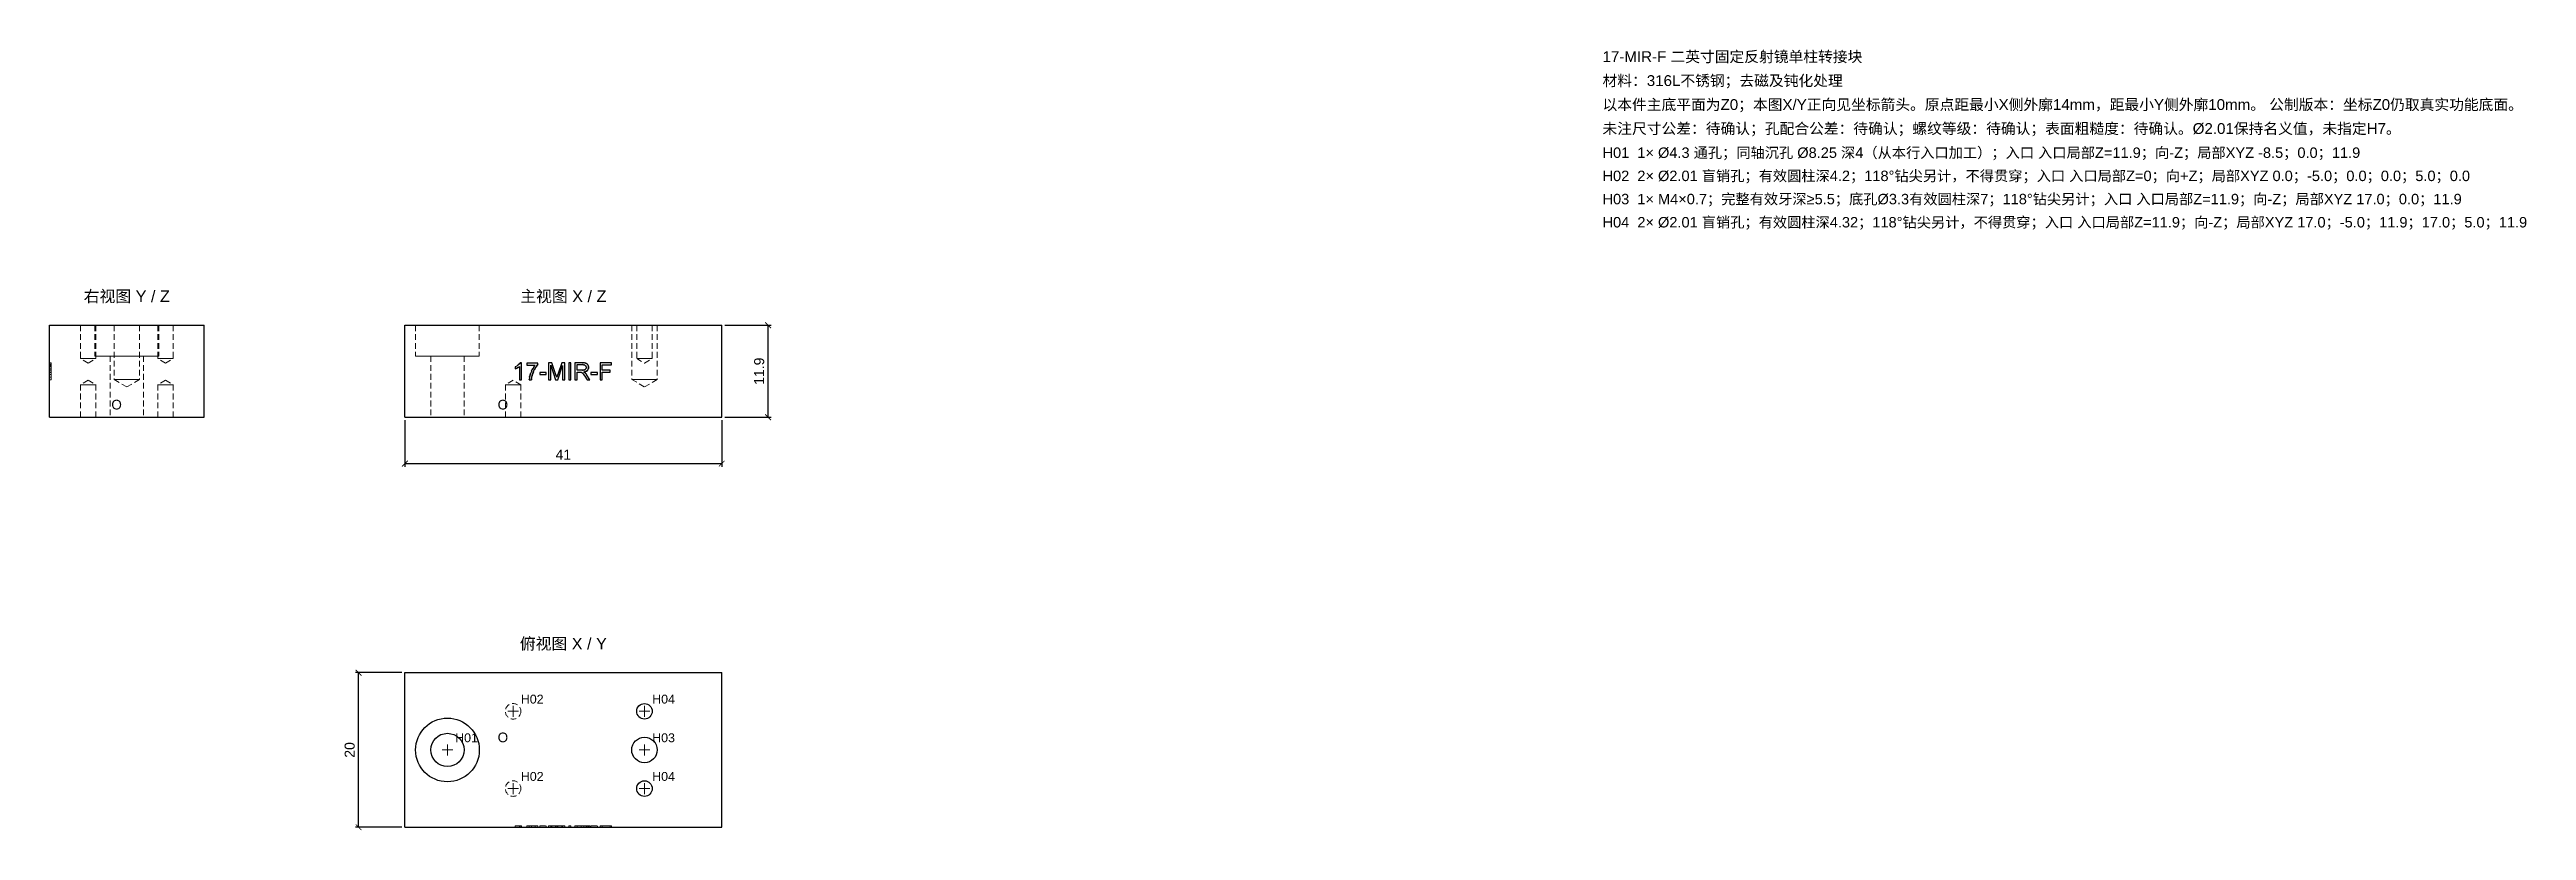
# Model space of a CAD drawing. Header units: millimetres. Extents: x 14 to 335, y 36 to 137.
import ezdxf
from ezdxf.enums import TextEntityAlignment as Align

# ---------------------------------------------------------------- set-up
doc = ezdxf.new("R2010")
doc.units = ezdxf.units.MM
doc.linetypes.add('WP_HIDDEN', pattern=[2.3, 1.5, -0.8])
for name, color, linetype, lineweight in [('ANNOTATIONS', 7, 'CONTINUOUS', 18), ('DIMENSIONS', 7, 'CONTINUOUS', 18), ('HIDDEN', 7, 'WP_HIDDEN', 13), ('VISIBLE', 7, 'CONTINUOUS', 25)]:
    doc.layers.add(name, color=color, linetype=linetype, lineweight=lineweight)
doc.styles.add('CJK', font='Arial Unicode.ttf')
doc.styles.add('OpenSansCondensed-Light', font='OpenSansCondensed-Light.ttf')
doc.dimstyles.new('EZDXF', dxfattribs={"dimtxt": 0.25, "dimasz": 0.175, "dimexe": 0.375, "dimexo": 0.125, "dimgap": 0.1, "dimtad": 1, "dimlfac": 100, "dimzin": 12, "dimdsep": 46, "dimtxsty": 'OpenSansCondensed-Light', "dimblk": 'ARCHTICK', "dimcen": 2.5, "dimazin": 3, "dimtfac": 0.5, "dimtmove": 2, "dimatfit": 3})

# ---------------------------------------------------------------- blocks, each defined once
blk = doc.blocks.new('_ARCHTICK')
at = {"color": 0, "linetype": 'BYBLOCK', "const_width": 0.15}
blk.add_lwpolyline([(-0.5, -0.5), (0.5, 0.5)], dxfattribs=at)

msp = doc.modelspace()

# ---------------------------------------------------------------- linework, layer by layer
at = {"layer": 'ANNOTATIONS'}
for p, q in [((74, 50.3), (74, 51.7)), ((91, 50.3), (91, 51.7)), ((73.3, 51), (74.7, 51)), ((90.3, 51), (91.7, 51)), ((64.8, 46), (66.2, 46)), ((65.5, 45.3), (65.5, 46.7)), ((90.3, 46), (91.7, 46)), ((91, 45.3), (91, 46.7)), ((74, 40.3), (74, 41.7)), ((91, 40.3), (91, 41.7)), ((73.3, 41), (74.7, 41)), ((90.3, 41), (91.7, 41))]:
    msp.add_line(p, q, dxfattribs=at)
at = {"layer": 'HIDDEN', "ltscale": 0.5}
for p, q in [((17.995, 100.95), (17.995, 96.63)), ((19.875, 100.95), (19.875, 96.95)), ((20.005, 100.95), (20.005, 96.63)), ((22.35, 100.95), (22.35, 93.95)), ((25.65, 100.95), (25.65, 93.95)), ((27.995, 100.95), (27.995, 96.63)), ((28.125, 100.95), (28.125, 96.95)), ((30.005, 100.95), (30.005, 96.63)), ((61.375, 100.95), (61.375, 96.95)), ((69.625, 100.95), (69.625, 96.95)), ((89.35, 100.95), (89.35, 93.95)), ((89.995, 100.95), (89.995, 96.63)), ((92.005, 100.95), (92.005, 96.63)), ((92.65, 100.95), (92.65, 93.95)), ((19, 96.02614), (17.995, 96.63)), ((19, 96.02614), (20.005, 96.63)), ((21.85, 96.95), (21.85, 89.05)), ((26.15, 96.95), (26.15, 89.05)), ((29, 96.02614), (27.995, 96.63)), ((29, 96.02614), (30.005, 96.63)), ((63.35, 96.95), (63.35, 89.05)), ((67.65, 96.95), (67.65, 89.05)), ((89.995, 96.63), (91, 96.02614)), ((91, 96.02614), (92.005, 96.63)), ((14, 93.9), (14, 96.1)), ((14, 96.1), (14.2, 96.1)), ((14, 96.09103), (14, 93.9)), ((14, 96.09103), (14, 94.56658)), ((14, 94.53967), (14, 96.09103)), ((14, 95.83247), (14, 96.09103)), ((14, 96.09103), (14.2, 96.09103)), ((14, 96.06264), (14, 95.80408)), ((14, 95.8534), (14, 96.06264)), ((14, 96.06264), (14.2, 96.06264)), ((14, 95.8534), (14.2, 95.8534)), ((14, 95.12405), (14, 95.84891)), ((14, 95.84891), (14.2, 95.84891)), ((14, 95.15394), (14, 95.83247)), ((14, 95.83247), (14.2, 95.83247)), ((14, 95.80408), (14.2, 95.80408)), ((14, 93.9), (14, 95.76522)), ((14, 95.76522), (14.2, 95.76522)), ((14, 93.9), (14, 95.73383)), ((14, 95.73383), (14.2, 95.73383)), ((14, 95.61427), (14, 93.9)), ((14, 95.61427), (14.2, 95.61427)), ((14, 95.55), (14, 95.28995)), ((14, 95.55), (14.2, 95.55)), ((14, 95.28995), (14.2, 95.28995)), ((14, 94.89538), (14, 95.15394)), ((14, 95.15394), (14.2, 95.15394)), ((14, 95.12405), (14.2, 95.12405)), ((14, 94.89687), (14.2, 94.89687)), ((14, 93.9), (14, 94.89538)), ((14, 94.89538), (14.2, 94.89538)), ((14, 93.9), (14, 94.87296)), ((14, 94.87296), (14.2, 94.87296)), ((14, 94.8625), (14.2, 94.8625)), ((14, 94.82812), (14, 94.55761)), ((14, 94.82812), (14.2, 94.82812)), ((14, 94.55761), (14.2, 94.55761)), ((14, 93.9), (14, 94.49633)), ((14, 94.35584), (14, 93.9)), ((14, 94.21535), (14.2, 94.21535)), ((14, 93.9), (14.2, 93.9)), ((14.2, 96.1), (14.2, 93.9)), ((14.2, 96.09103), (14.2, 94.53967)), ((14.2, 94.56658), (14.2, 96.09103)), ((14.2, 96.09103), (14.2, 93.9)), ((14.2, 96.09103), (14.2, 95.83247)), ((14.2, 96.06264), (14.2, 95.8534)), ((14.2, 95.80408), (14.2, 96.06264)), ((14.2, 95.84891), (14.2, 95.12405)), ((14.2, 95.83247), (14.2, 95.15394)), ((14.2, 93.9), (14.2, 95.76522)), ((14.2, 93.9), (14.2, 95.73383)), ((14.2, 93.9), (14.2, 95.61427)), ((14.2, 95.28995), (14.2, 95.55)), ((14.2, 95.15394), (14.2, 94.89538)), ((14.2, 94.89538), (14.2, 93.9)), ((14.2, 94.87296), (14.2, 93.9)), ((14.2, 94.82812), (14.2, 94.55761)), ((14.2, 94.49633), (14.2, 93.9)), ((14.2, 93.9), (14.2, 94.35584)), ((19, 93.85386), (17.995, 93.25)), ((17.995, 89.05), (17.995, 93.25)), ((19, 93.85386), (20.005, 93.25)), ((20.005, 89.05), (20.005, 93.25)), ((24, 92.95858), (22.35, 93.95)), ((24, 92.95858), (25.65, 93.95)), ((29, 93.85386), (27.995, 93.25)), ((27.995, 89.05), (27.995, 93.25)), ((29, 93.85386), (30.005, 93.25)), ((30.005, 89.05), (30.005, 93.25)), ((74, 93.85386), (72.995, 93.25)), ((72.995, 89.05), (72.995, 93.25)), ((75.005, 93.25), (74, 93.85386)), ((75.005, 89.05), (75.005, 93.25)), ((89.35, 93.95), (91, 92.95858)), ((91, 92.95858), (92.65, 93.95)), ((74.27514, 36), (74.27514, 36.2)), ((74.81318, 36), (74.81318, 36.2)), ((75.0822, 36.2), (74.81318, 36.2)), ((74.81318, 36), (75.0822, 36)), ((74.90883, 36), (74.90883, 36.2)), ((74.90883, 36.2), (75.0822, 36.2)), ((75.0822, 36), (74.90883, 36)), ((75.0822, 36), (75.0822, 36.2)), ((75.78913, 36), (75.78913, 36.2)), ((75.78913, 36.2), (77.20747, 36.2)), ((76.86223, 36.2), (75.78913, 36.2)), ((77.20747, 36), (75.78913, 36)), ((75.78913, 36), (76.86223, 36)), ((76.37201, 36.2), (76.09552, 36.2)), ((76.09552, 36), (76.09552, 36.2)), ((76.09552, 36), (76.37201, 36)), ((76.37201, 36), (76.37201, 36.2)), ((76.86223, 36), (76.86223, 36.2)), ((77.20747, 36), (77.20747, 36.2)), ((77.44361, 36), (77.44361, 36.2)), ((77.44361, 36.2), (78.27011, 36.2)), ((78.27011, 36), (77.44361, 36)), ((78.27011, 36), (78.27011, 36.2)), ((78.59293, 36), (78.59293, 36.2)), ((78.59293, 36.2), (79.02935, 36.2)), ((78.87242, 36.2), (78.59293, 36.2)), ((79.02935, 36), (78.59293, 36)), ((78.59293, 36), (78.87242, 36)), ((79.50611, 36.2), (78.87242, 36.2)), ((78.87242, 36), (78.87242, 36.2)), ((78.87242, 36), (79.50611, 36)), ((79.02935, 36), (79.02935, 36.2)), ((79.02935, 36.2), (79.54796, 36.2)), ((79.54796, 36), (79.02935, 36)), ((79.76766, 36.2), (79.50611, 36.2)), ((79.50611, 36), (79.50611, 36.2)), ((79.50611, 36), (79.76766, 36)), ((79.65258, 36), (79.65258, 36.2)), ((80.40435, 36.2), (79.76766, 36.2)), ((79.76766, 36), (79.76766, 36.2)), ((79.76766, 36), (80.40435, 36)), ((79.76916, 36.2), (80.29375, 36.2)), ((80.29375, 36), (79.76916, 36)), ((80.29375, 36), (80.29375, 36.2)), ((80.29375, 36.2), (80.68383, 36.2)), ((80.68383, 36), (80.29375, 36)), ((80.68383, 36.2), (80.40435, 36.2)), ((80.40435, 36), (80.40435, 36.2)), ((80.40435, 36), (80.68383, 36)), ((80.68383, 36), (80.68383, 36.2)), ((81.20095, 36), (81.20095, 36.2)), ((81.20095, 36.2), (81.4909, 36.2)), ((81.4909, 36), (81.20095, 36)), ((81.4909, 36), (81.4909, 36.2)), ((82.00652, 36), (82.00652, 36.2)), ((82.00652, 36.2), (82.97799, 36.2)), ((82.29647, 36.2), (82.00652, 36.2)), ((82.97799, 36), (82.00652, 36)), ((82.00652, 36), (82.29647, 36)), ((82.63274, 36.2), (82.29647, 36.2)), ((82.29647, 36), (82.29647, 36.2)), ((82.29647, 36.2), (82.9197, 36.2)), ((82.98995, 36.2), (82.29647, 36.2)), ((82.29647, 36), (82.63274, 36)), ((82.9197, 36), (82.29647, 36)), ((82.29647, 36), (82.98995, 36)), ((82.79416, 36), (82.79416, 36.2)), ((83.1409, 36), (83.1409, 36.2)), ((83.57283, 36.2), (83.28288, 36.2)), ((83.28288, 36), (83.57283, 36)), ((83.45924, 36), (83.45924, 36.2)), ((83.55639, 36.2), (83.9375, 36.2)), ((83.9375, 36), (83.55639, 36)), ((83.9375, 36.2), (83.57283, 36.2)), ((83.57283, 36), (83.57283, 36.2)), ((83.57283, 36), (83.9375, 36)), ((83.75815, 36), (83.75815, 36.2)), ((83.9375, 36), (83.9375, 36.2)), ((84.07351, 36), (84.07351, 36.2)), ((84.07351, 36.2), (84.9, 36.2)), ((84.9, 36), (84.07351, 36)), ((84.9, 36), (84.9, 36.2)), ((85.24674, 36), (85.24674, 36.2)), ((85.24674, 36.2), (86.72486, 36.2)), ((85.53668, 36.2), (85.24674, 36.2)), ((86.72486, 36), (85.24674, 36)), ((85.24674, 36), (85.53668, 36)), ((86.72486, 36.2), (85.53668, 36.2)), ((85.53668, 36), (85.53668, 36.2)), ((85.53668, 36.2), (86.56495, 36.2)), ((85.53668, 36), (86.56495, 36)), ((85.53668, 36), (86.72486, 36)), ((86.56495, 36), (86.56495, 36.2)), ((86.72486, 36), (86.72486, 36.2))]:
    msp.add_line(p, q, dxfattribs=at)
for points in [[(20.005, 100.95), (19.9798, 100.95), (19.90547, 100.95), (19.78574, 100.95), (19.62661, 100.95), (19.43605, 100.95), (19.22363, 100.95), (19, 100.95), (18.77637, 100.95), (18.56395, 100.95), (18.37339, 100.95), (18.21426, 100.95), (18.09453, 100.95), (18.0202, 100.95), (17.995, 100.95)], [(17.995, 100.95), (18.00132, 100.95), (18.0202, 100.95), (18.0514, 100.95), (18.09453, 100.95), (18.14904, 100.95), (18.21426, 100.95), (18.28936, 100.95), (18.37339, 100.95), (18.46531, 100.95), (18.56395, 100.95), (18.66807, 100.95), (18.77637, 100.95), (18.88748, 100.95), (19, 100.95)], [(19, 100.95), (19.11252, 100.95), (19.22363, 100.95), (19.33193, 100.95), (19.43605, 100.95), (19.53469, 100.95), (19.62661, 100.95), (19.71064, 100.95), (19.78574, 100.95), (19.85096, 100.95), (19.90547, 100.95), (19.9486, 100.95), (19.9798, 100.95), (19.99868, 100.95), (20.005, 100.95)], [(28.125, 100.95), (28.02158, 100.95), (27.7165, 100.95), (27.22505, 100.95), (26.5719, 100.95), (25.78977, 100.95), (24.9179, 100.95), (24, 100.95), (23.0821, 100.95), (22.21023, 100.95), (21.4281, 100.95), (20.77495, 100.95), (20.2835, 100.95), (19.97842, 100.95), (19.875, 100.95)], [(19.875, 100.95), (19.90094, 100.95), (19.97842, 100.95), (20.10648, 100.95), (20.2835, 100.95), (20.50726, 100.95), (20.77495, 100.95), (21.08318, 100.95), (21.4281, 100.95), (21.80537, 100.95), (22.21023, 100.95), (22.6376, 100.95), (23.0821, 100.95), (23.53815, 100.95), (24, 100.95)], [(25.65, 100.95), (25.60863, 100.95), (25.4866, 100.95), (25.29002, 100.95), (25.02876, 100.95), (24.71591, 100.95), (24.36716, 100.95), (24, 100.95), (23.63284, 100.95), (23.28409, 100.95), (22.97124, 100.95), (22.70998, 100.95), (22.5134, 100.95), (22.39137, 100.95), (22.35, 100.95)], [(22.35, 100.95), (22.36037, 100.95), (22.39137, 100.95), (22.44259, 100.95), (22.5134, 100.95), (22.60291, 100.95), (22.70998, 100.95), (22.83327, 100.95), (22.97124, 100.95), (23.12215, 100.95), (23.28409, 100.95), (23.45504, 100.95), (23.63284, 100.95), (23.81526, 100.95), (24, 100.95)], [(24, 100.95), (24.46185, 100.95), (24.9179, 100.95), (25.3624, 100.95), (25.78977, 100.95), (26.19463, 100.95), (26.5719, 100.95), (26.91682, 100.95), (27.22505, 100.95), (27.49274, 100.95), (27.7165, 100.95), (27.89352, 100.95), (28.02158, 100.95), (28.09906, 100.95), (28.125, 100.95)], [(24, 100.95), (24.18474, 100.95), (24.36716, 100.95), (24.54496, 100.95), (24.71591, 100.95), (24.87785, 100.95), (25.02876, 100.95), (25.16673, 100.95), (25.29002, 100.95), (25.39709, 100.95), (25.4866, 100.95), (25.55741, 100.95), (25.60863, 100.95), (25.63963, 100.95), (25.65, 100.95)], [(30.005, 100.95), (29.9798, 100.95), (29.90547, 100.95), (29.78574, 100.95), (29.62661, 100.95), (29.43605, 100.95), (29.22363, 100.95), (29, 100.95), (28.77637, 100.95), (28.56395, 100.95), (28.37339, 100.95), (28.21426, 100.95), (28.09453, 100.95), (28.0202, 100.95), (27.995, 100.95)], [(27.995, 100.95), (28.00132, 100.95), (28.0202, 100.95), (28.0514, 100.95), (28.09453, 100.95), (28.14904, 100.95), (28.21426, 100.95), (28.28936, 100.95), (28.37339, 100.95), (28.46531, 100.95), (28.56395, 100.95), (28.66807, 100.95), (28.77637, 100.95), (28.88748, 100.95), (29, 100.95)], [(29, 100.95), (29.11252, 100.95), (29.22363, 100.95), (29.33193, 100.95), (29.43605, 100.95), (29.53469, 100.95), (29.62661, 100.95), (29.71064, 100.95), (29.78574, 100.95), (29.85096, 100.95), (29.90547, 100.95), (29.9486, 100.95), (29.9798, 100.95), (29.99868, 100.95), (30.005, 100.95)], [(61.375, 100.95), (61.47842, 100.95), (61.7835, 100.95), (62.27495, 100.95), (62.9281, 100.95), (63.71023, 100.95), (64.5821, 100.95), (65.5, 100.95), (66.4179, 100.95), (67.28977, 100.95), (68.0719, 100.95), (68.72505, 100.95), (69.2165, 100.95), (69.52158, 100.95), (69.625, 100.95)], [(89.35, 100.95), (89.39137, 100.95), (89.5134, 100.95), (89.70998, 100.95), (89.97124, 100.95), (90.28409, 100.95), (90.63284, 100.95), (91, 100.95), (91.36716, 100.95), (91.71591, 100.95), (92.02876, 100.95), (92.29002, 100.95), (92.4866, 100.95), (92.60863, 100.95), (92.65, 100.95)], [(89.995, 100.95), (90.0202, 100.95), (90.09453, 100.95), (90.21426, 100.95), (90.37339, 100.95), (90.56395, 100.95), (90.77637, 100.95), (91, 100.95), (91.22363, 100.95), (91.43605, 100.95), (91.62661, 100.95), (91.78574, 100.95), (91.90547, 100.95), (91.9798, 100.95), (92.005, 100.95)], [(20.005, 96.63), (19.9798, 96.63), (19.90547, 96.63), (19.78574, 96.63), (19.62661, 96.63), (19.43605, 96.63), (19.22363, 96.63), (19, 96.63), (18.77637, 96.63), (18.56395, 96.63), (18.37339, 96.63), (18.21426, 96.63), (18.09453, 96.63), (18.0202, 96.63), (17.995, 96.63)], [(17.995, 96.63), (18.00132, 96.63), (18.0202, 96.63), (18.0514, 96.63), (18.09453, 96.63), (18.14904, 96.63), (18.21426, 96.63), (18.28936, 96.63), (18.37339, 96.63), (18.46531, 96.63), (18.56395, 96.63), (18.66807, 96.63), (18.77637, 96.63), (18.88748, 96.63), (19, 96.63)], [(19, 96.63), (19.11252, 96.63), (19.22363, 96.63), (19.33193, 96.63), (19.43605, 96.63), (19.53469, 96.63), (19.62661, 96.63), (19.71064, 96.63), (19.78574, 96.63), (19.85096, 96.63), (19.90547, 96.63), (19.9486, 96.63), (19.9798, 96.63), (19.99868, 96.63), (20.005, 96.63)], [(28.125, 96.95), (28.02158, 96.95), (27.7165, 96.95), (27.22505, 96.95), (26.5719, 96.95), (25.78977, 96.95), (24.9179, 96.95), (24, 96.95), (23.0821, 96.95), (22.21023, 96.95), (21.4281, 96.95), (20.77495, 96.95), (20.2835, 96.95), (19.97842, 96.95), (19.875, 96.95)], [(19.875, 96.95), (19.90094, 96.95), (19.97842, 96.95), (20.10648, 96.95), (20.2835, 96.95), (20.50726, 96.95), (20.77495, 96.95), (21.08318, 96.95), (21.4281, 96.95), (21.80537, 96.95), (22.21023, 96.95), (22.6376, 96.95), (23.0821, 96.95), (23.53815, 96.95), (24, 96.95)], [(26.15, 96.95), (26.0961, 96.95), (25.93708, 96.95), (25.68094, 96.95), (25.3405, 96.95), (24.93285, 96.95), (24.47842, 96.95), (24, 96.95), (23.52158, 96.95), (23.06715, 96.95), (22.6595, 96.95), (22.31906, 96.95), (22.06292, 96.95), (21.9039, 96.95), (21.85, 96.95)], [(21.85, 96.95), (21.86352, 96.95), (21.9039, 96.95), (21.97065, 96.95), (22.06292, 96.95), (22.17954, 96.95), (22.31906, 96.95), (22.47972, 96.95), (22.6595, 96.95), (22.85613, 96.95), (23.06715, 96.95), (23.2899, 96.95), (23.52158, 96.95), (23.75928, 96.95), (24, 96.95)], [(24, 96.95), (24.46185, 96.95), (24.9179, 96.95), (25.3624, 96.95), (25.78977, 96.95), (26.19463, 96.95), (26.5719, 96.95), (26.91682, 96.95), (27.22505, 96.95), (27.49274, 96.95), (27.7165, 96.95), (27.89352, 96.95), (28.02158, 96.95), (28.09906, 96.95), (28.125, 96.95)], [(24, 96.95), (24.24072, 96.95), (24.47842, 96.95), (24.7101, 96.95), (24.93285, 96.95), (25.14387, 96.95), (25.3405, 96.95), (25.52028, 96.95), (25.68094, 96.95), (25.82046, 96.95), (25.93708, 96.95), (26.02935, 96.95), (26.0961, 96.95), (26.13648, 96.95), (26.15, 96.95)], [(30.005, 96.63), (29.9798, 96.63), (29.90547, 96.63), (29.78574, 96.63), (29.62661, 96.63), (29.43605, 96.63), (29.22363, 96.63), (29, 96.63), (28.77637, 96.63), (28.56395, 96.63), (28.37339, 96.63), (28.21426, 96.63), (28.09453, 96.63), (28.0202, 96.63), (27.995, 96.63)], [(27.995, 96.63), (28.00132, 96.63), (28.0202, 96.63), (28.0514, 96.63), (28.09453, 96.63), (28.14904, 96.63), (28.21426, 96.63), (28.28936, 96.63), (28.37339, 96.63), (28.46531, 96.63), (28.56395, 96.63), (28.66807, 96.63), (28.77637, 96.63), (28.88748, 96.63), (29, 96.63)], [(29, 96.63), (29.11252, 96.63), (29.22363, 96.63), (29.33193, 96.63), (29.43605, 96.63), (29.53469, 96.63), (29.62661, 96.63), (29.71064, 96.63), (29.78574, 96.63), (29.85096, 96.63), (29.90547, 96.63), (29.9486, 96.63), (29.9798, 96.63), (29.99868, 96.63), (30.005, 96.63)], [(61.375, 96.95), (61.47842, 96.95), (61.7835, 96.95), (62.27495, 96.95), (62.9281, 96.95), (63.71023, 96.95), (64.5821, 96.95), (65.5, 96.95), (66.4179, 96.95), (67.28977, 96.95), (68.0719, 96.95), (68.72505, 96.95), (69.2165, 96.95), (69.52158, 96.95), (69.625, 96.95)], [(63.35, 96.95), (63.4039, 96.95), (63.56292, 96.95), (63.81906, 96.95), (64.1595, 96.95), (64.56715, 96.95), (65.02158, 96.95), (65.5, 96.95), (65.97842, 96.95), (66.43285, 96.95), (66.8405, 96.95), (67.18094, 96.95), (67.43708, 96.95), (67.5961, 96.95), (67.65, 96.95)], [(89.995, 96.63), (90.0202, 96.63), (90.09453, 96.63), (90.21426, 96.63), (90.37339, 96.63), (90.56395, 96.63), (90.77637, 96.63), (91, 96.63), (91.22363, 96.63), (91.43605, 96.63), (91.62661, 96.63), (91.78574, 96.63), (91.90547, 96.63), (91.9798, 96.63), (92.005, 96.63)], [(14, 96.1), (14, 95.80707)], [(14, 96.032), (14, 96.07699), (14, 96.09103)], [(14, 95.82351), (14, 95.89233), (14, 95.95017), (14, 95.99677), (14, 96.032)], [(14, 95.26155), (14, 95.42999), (14, 95.58582), (14, 95.7275), (14, 95.8534)], [(14, 95.84891), (14, 95.84298), (14, 95.82467), (14, 95.79339), (14, 95.74878)], [(14, 95.49321), (14, 95.66605), (14, 95.82351)], [(14, 95.80707), (14, 95.66675), (14, 95.55)], [(14, 95.80408), (14, 95.67743), (14, 95.53914), (14, 95.39003), (14, 95.23091)], [(14, 95.74878), (14, 95.63473), (14, 95.49321)], [(14, 95.42894), (14, 95.61427)], [(14, 95.10014), (14, 95.27886), (14, 95.49321)], [(14, 95.49321), (14, 95.29667)], [(14, 95.28995), (14, 95.34835), (14, 95.42894)], [(14, 95.29667), (14, 95.2185), (14, 95.16515)], [(14, 94.50231), (14, 94.88872), (14, 95.26155)], [(14, 95.23091), (14, 94.88492), (14, 94.52473)], [(14, 95.16515), (14, 95.13409), (14, 95.12405)], [(14, 94.89687), (14, 94.9246), (14, 94.96725), (14, 95.02564), (14, 95.10014)], [(14, 94.78777), (14, 94.89687)], [(14, 94.87296), (14, 94.8625)], [(14, 94.8625), (14, 94.83969), (14, 94.80421)], [(14, 94.80421), (14, 94.74626), (14, 94.65774)], [(14, 94.49633), (14, 94.65575), (14, 94.78777)], [(14, 94.65774), (14, 94.59811), (14, 94.52747), (14, 94.35584)], [(14, 94.56658), (14, 94.4608), (14, 94.36636), (14, 94.28423), (14, 94.21535)], [(14, 94.21535), (14, 94.2777), (14, 94.3531), (14, 94.44072), (14, 94.53967)], [(14, 94.52473), (14, 94.194), (14, 94.0418), (14, 93.9)], [(14, 93.9), (14, 94.21144), (14, 94.50231)], [(14.2, 95.80707), (14.2, 96.1)], [(14.2, 96.09103), (14.2, 96.07627), (14.2, 96.032)], [(14.2, 96.032), (14.2, 95.99683), (14.2, 95.95036), (14.2, 95.89258), (14.2, 95.82351)], [(14.2, 95.8534), (14.2, 95.7329), (14.2, 95.59409), (14.2, 95.43697), (14.2, 95.26155)], [(14.2, 95.74878), (14.2, 95.79259), (14.2, 95.82388), (14.2, 95.84265), (14.2, 95.84891)], [(14.2, 95.82351), (14.2, 95.6662), (14.2, 95.49321)], [(14.2, 95.55), (14.2, 95.66732), (14.2, 95.80707)], [(14.2, 95.23091), (14.2, 95.39424), (14.2, 95.54421), (14.2, 95.68082), (14.2, 95.80408)], [(14.2, 95.49321), (14.2, 95.63482), (14.2, 95.74878)], [(14.2, 95.61427), (14.2, 95.42894)], [(14.2, 95.49321), (14.2, 95.27836), (14.2, 95.10014)], [(14.2, 95.29667), (14.2, 95.49321)], [(14.2, 95.42894), (14.2, 95.34786), (14.2, 95.28995)], [(14.2, 95.16515), (14.2, 95.21858), (14.2, 95.29667)], [(14.2, 95.26155), (14.2, 94.88716), (14.2, 94.50231)], [(14.2, 94.52473), (14.2, 94.88436), (14.2, 95.23091)], [(14.2, 95.12405), (14.2, 95.13432), (14.2, 95.16515)], [(14.2, 95.10014), (14.2, 95.02746), (14.2, 94.96936), (14.2, 94.92583), (14.2, 94.89687)], [(14.2, 94.89687), (14.2, 94.78777)], [(14.2, 94.8625), (14.2, 94.87296)], [(14.2, 94.80421), (14.2, 94.83971), (14.2, 94.8625)], [(14.2, 94.65774), (14.2, 94.74667), (14.2, 94.80421)], [(14.2, 94.78777), (14.2, 94.65662), (14.2, 94.49633)], [(14.2, 94.35584), (14.2, 94.44869), (14.2, 94.52996), (14.2, 94.59964), (14.2, 94.65774)], [(14.2, 94.21535), (14.2, 94.28214), (14.2, 94.36294), (14.2, 94.45775), (14.2, 94.56658)], [(14.2, 94.53967), (14.2, 94.43814), (14.2, 94.35024), (14.2, 94.27598), (14.2, 94.21535)], [(14.2, 93.9), (14.2, 94.03601), (14.2, 94.18546), (14.2, 94.34837), (14.2, 94.52473)], [(14.2, 94.50231), (14.2, 94.21423), (14.2, 93.9)], [(20.005, 93.25), (19.9798, 93.25), (19.90547, 93.25), (19.78574, 93.25), (19.62661, 93.25), (19.43605, 93.25), (19.22363, 93.25), (19, 93.25), (18.77637, 93.25), (18.56395, 93.25), (18.37339, 93.25), (18.21426, 93.25), (18.09453, 93.25), (18.0202, 93.25), (17.995, 93.25)], [(17.995, 93.25), (18.00132, 93.25), (18.0202, 93.25), (18.0514, 93.25), (18.09453, 93.25), (18.14904, 93.25), (18.21426, 93.25), (18.28936, 93.25), (18.37339, 93.25), (18.46531, 93.25), (18.56395, 93.25), (18.66807, 93.25), (18.77637, 93.25), (18.88748, 93.25), (19, 93.25)], [(19, 93.25), (19.11252, 93.25), (19.22363, 93.25), (19.33193, 93.25), (19.43605, 93.25), (19.53469, 93.25), (19.62661, 93.25), (19.71064, 93.25), (19.78574, 93.25), (19.85096, 93.25), (19.90547, 93.25), (19.9486, 93.25), (19.9798, 93.25), (19.99868, 93.25), (20.005, 93.25)], [(25.65, 93.95), (25.60863, 93.95), (25.4866, 93.95), (25.29002, 93.95), (25.02876, 93.95), (24.71591, 93.95), (24.36716, 93.95), (24, 93.95), (23.63284, 93.95), (23.28409, 93.95), (22.97124, 93.95), (22.70998, 93.95), (22.5134, 93.95), (22.39137, 93.95), (22.35, 93.95)], [(22.35, 93.95), (22.36037, 93.95), (22.39137, 93.95), (22.44259, 93.95), (22.5134, 93.95), (22.60291, 93.95), (22.70998, 93.95), (22.83327, 93.95), (22.97124, 93.95), (23.12215, 93.95), (23.28409, 93.95), (23.45504, 93.95), (23.63284, 93.95), (23.81526, 93.95), (24, 93.95)], [(24, 93.95), (24.18474, 93.95), (24.36716, 93.95), (24.54496, 93.95), (24.71591, 93.95), (24.87785, 93.95), (25.02876, 93.95), (25.16673, 93.95), (25.29002, 93.95), (25.39709, 93.95), (25.4866, 93.95), (25.55741, 93.95), (25.60863, 93.95), (25.63963, 93.95), (25.65, 93.95)], [(30.005, 93.25), (29.9798, 93.25), (29.90547, 93.25), (29.78574, 93.25), (29.62661, 93.25), (29.43605, 93.25), (29.22363, 93.25), (29, 93.25), (28.77637, 93.25), (28.56395, 93.25), (28.37339, 93.25), (28.21426, 93.25), (28.09453, 93.25), (28.0202, 93.25), (27.995, 93.25)], [(27.995, 93.25), (28.00132, 93.25), (28.0202, 93.25), (28.0514, 93.25), (28.09453, 93.25), (28.14904, 93.25), (28.21426, 93.25), (28.28936, 93.25), (28.37339, 93.25), (28.46531, 93.25), (28.56395, 93.25), (28.66807, 93.25), (28.77637, 93.25), (28.88748, 93.25), (29, 93.25)], [(29, 93.25), (29.11252, 93.25), (29.22363, 93.25), (29.33193, 93.25), (29.43605, 93.25), (29.53469, 93.25), (29.62661, 93.25), (29.71064, 93.25), (29.78574, 93.25), (29.85096, 93.25), (29.90547, 93.25), (29.9486, 93.25), (29.9798, 93.25), (29.99868, 93.25), (30.005, 93.25)], [(75.005, 93.25), (74.9798, 93.25), (74.90547, 93.25), (74.78574, 93.25), (74.62661, 93.25), (74.43605, 93.25), (74.22363, 93.25), (74, 93.25), (73.77637, 93.25), (73.56395, 93.25), (73.37339, 93.25), (73.21426, 93.25), (73.09453, 93.25), (73.0202, 93.25), (72.995, 93.25)], [(74.27514, 95.55), (74.47778, 95.66161)], [(74.42736, 95.35714), (74.27514, 95.28995)], [(74.69231, 95.51541), (74.62619, 95.4706)], [(74.81318, 95.61427), (74.69231, 95.51541)], [(74.72512, 95.85896), (74.81359, 95.95536)], [(74.81359, 95.95536), (74.86351, 96.02238)], [(76.09681, 93.94163), (76.10985, 94.09288)], [(76.11484, 94.13058), (76.13667, 94.26183)], [(76.17839, 94.45153), (76.19715, 94.52473)], [(76.25074, 94.70538), (76.31465, 94.88246), (76.389, 95.05631)], [(76.40735, 94.2045), (76.3835, 94.03057)], [(76.45326, 94.42264), (76.40735, 94.20451)], [(76.52224, 95.31531), (76.54396, 95.35323)], [(76.54397, 95.35323), (76.65883, 95.5376)], [(76.75372, 95.18968), (76.62766, 94.9273)], [(76.67377, 95.55969), (76.80267, 95.73339)], [(76.92308, 95.48039), (76.79273, 95.26155)], [(77.04259, 95.6544), (76.96115, 95.53856)], [(77.15277, 95.7926), (77.05177, 95.66671)], [(79.56057, 94.50152), (79.65258, 94.21535)], [(79.66592, 94.25744), (79.69337, 94.34167)], [(79.71543, 94.40797), (79.75349, 94.52066)], [(82.74565, 94.86911), (82.63274, 94.87296)], [(82.76301, 94.86738), (82.74565, 94.86911)], [(82.76745, 94.86685), (82.76301, 94.86738)], [(82.79416, 94.8625), (82.76745, 94.86685)], [(82.82099, 94.8549), (82.79416, 94.8625)], [(82.89181, 94.82461), (82.83882, 94.84869)], [(82.99846, 94.74395), (82.92643, 94.80421)], [(82.97799, 96.09103), (83.0324, 96.0905)], [(82.99086, 95.12548), (83.09806, 95.13449)], [(83.01497, 94.72678), (82.99846, 94.74394)], [(83.06844, 96.08951), (83.26585, 96.07192)], [(83.09806, 95.13449), (83.17337, 95.14817)], [(83.2144, 94.46033), (83.10845, 94.612)], [(83.19093, 95.82657), (83.12749, 95.83943)], [(83.25149, 94.9168), (83.2072, 94.90762)], [(83.22937, 94.84976), (83.253, 94.83505)], [(83.26749, 95.18072), (83.31775, 95.21013)], [(83.27549, 95.79577), (83.27352, 95.79673)], [(83.27656, 94.81902), (83.31576, 94.78777)], [(83.2909, 96.06768), (83.38297, 96.04586)], [(83.31576, 94.78777), (83.41686, 94.68331)], [(83.39948, 95.69015), (83.3464, 95.74878)], [(83.42337, 96.032), (83.52145, 95.98037), (83.60488, 95.90713)], [(83.4244, 94.67455), (83.44435, 94.65064)], [(83.44053, 95.37802), (83.45924, 95.49321)], [(83.45924, 95.49321), (83.45135, 95.57155)], [(83.74631, 95.36834), (83.71305, 95.26019), (83.65833, 95.16244)], [(83.69981, 95.76246), (83.71468, 95.728)], [(83.72718, 95.69336), (83.7467, 95.61745)], [(89.35, 93.95), (89.39137, 93.95), (89.5134, 93.95), (89.70998, 93.95), (89.97124, 93.95), (90.28409, 93.95), (90.63284, 93.95), (91, 93.95), (91.36716, 93.95), (91.71591, 93.95), (92.02876, 93.95), (92.29002, 93.95), (92.4866, 93.95), (92.60863, 93.95), (92.65, 93.95)], [(20.005, 89.05), (19.9798, 89.05), (19.90547, 89.05), (19.78574, 89.05), (19.62661, 89.05), (19.43605, 89.05), (19.22363, 89.05), (19, 89.05), (18.77637, 89.05), (18.56395, 89.05), (18.37339, 89.05), (18.21426, 89.05), (18.09453, 89.05), (18.0202, 89.05), (17.995, 89.05)], [(17.995, 89.05), (18.00132, 89.05), (18.0202, 89.05), (18.0514, 89.05), (18.09453, 89.05), (18.14904, 89.05), (18.21426, 89.05), (18.28936, 89.05), (18.37339, 89.05), (18.46531, 89.05), (18.56395, 89.05), (18.66807, 89.05), (18.77637, 89.05), (18.88748, 89.05), (19, 89.05)], [(19, 89.05), (19.11252, 89.05), (19.22363, 89.05), (19.33193, 89.05), (19.43605, 89.05), (19.53469, 89.05), (19.62661, 89.05), (19.71064, 89.05), (19.78574, 89.05), (19.85096, 89.05), (19.90547, 89.05), (19.9486, 89.05), (19.9798, 89.05), (19.99868, 89.05), (20.005, 89.05)], [(26.15, 89.05), (26.0961, 89.05), (25.93708, 89.05), (25.68094, 89.05), (25.3405, 89.05), (24.93285, 89.05), (24.47842, 89.05), (24, 89.05), (23.52158, 89.05), (23.06715, 89.05), (22.6595, 89.05), (22.31906, 89.05), (22.06292, 89.05), (21.9039, 89.05), (21.85, 89.05)], [(21.85, 89.05), (21.86352, 89.05), (21.9039, 89.05), (21.97065, 89.05), (22.06292, 89.05), (22.17954, 89.05), (22.31906, 89.05), (22.47972, 89.05), (22.6595, 89.05), (22.85613, 89.05), (23.06715, 89.05), (23.2899, 89.05), (23.52158, 89.05), (23.75928, 89.05), (24, 89.05)], [(24, 89.05), (24.24072, 89.05), (24.47842, 89.05), (24.7101, 89.05), (24.93285, 89.05), (25.14387, 89.05), (25.3405, 89.05), (25.52028, 89.05), (25.68094, 89.05), (25.82046, 89.05), (25.93708, 89.05), (26.02935, 89.05), (26.0961, 89.05), (26.13648, 89.05), (26.15, 89.05)], [(30.005, 89.05), (29.9798, 89.05), (29.90547, 89.05), (29.78574, 89.05), (29.62661, 89.05), (29.43605, 89.05), (29.22363, 89.05), (29, 89.05), (28.77637, 89.05), (28.56395, 89.05), (28.37339, 89.05), (28.21426, 89.05), (28.09453, 89.05), (28.0202, 89.05), (27.995, 89.05)], [(27.995, 89.05), (28.00132, 89.05), (28.0202, 89.05), (28.0514, 89.05), (28.09453, 89.05), (28.14904, 89.05), (28.21426, 89.05), (28.28936, 89.05), (28.37339, 89.05), (28.46531, 89.05), (28.56395, 89.05), (28.66807, 89.05), (28.77637, 89.05), (28.88748, 89.05), (29, 89.05)], [(29, 89.05), (29.11252, 89.05), (29.22363, 89.05), (29.33193, 89.05), (29.43605, 89.05), (29.53469, 89.05), (29.62661, 89.05), (29.71064, 89.05), (29.78574, 89.05), (29.85096, 89.05), (29.90547, 89.05), (29.9486, 89.05), (29.9798, 89.05), (29.99868, 89.05), (30.005, 89.05)], [(63.35, 89.05), (63.4039, 89.05), (63.56292, 89.05), (63.81906, 89.05), (64.1595, 89.05), (64.56715, 89.05), (65.02158, 89.05), (65.5, 89.05), (65.97842, 89.05), (66.43285, 89.05), (66.8405, 89.05), (67.18094, 89.05), (67.43708, 89.05), (67.5961, 89.05), (67.65, 89.05)], [(75.005, 89.05), (74.9798, 89.05), (74.90547, 89.05), (74.78574, 89.05), (74.62661, 89.05), (74.43605, 89.05), (74.22363, 89.05), (74, 89.05), (73.77637, 89.05), (73.56395, 89.05), (73.37339, 89.05), (73.21426, 89.05), (73.09453, 89.05), (73.0202, 89.05), (72.995, 89.05)], [(74.55836, 36.2), (74.40871, 36.2), (74.27514, 36.2)], [(74.27514, 36.2), (74.48662, 36.2), (74.6697, 36.2)], [(74.6697, 36), (74.48574, 36), (74.27514, 36)], [(74.27514, 36), (74.40971, 36), (74.55836, 36)], [(74.81318, 36.2), (74.7009, 36.2), (74.55836, 36.2)], [(74.55836, 36), (74.70001, 36), (74.81318, 36)], [(74.6697, 36.2), (74.74798, 36.2), (74.81393, 36.2), (74.86754, 36.2), (74.90883, 36.2)], [(74.90883, 36), (74.86677, 36), (74.81256, 36), (74.74668, 36), (74.6697, 36)], [(76.09552, 36.2), (76.10355, 36.2), (76.12317, 36.2), (76.15436, 36.2), (76.19715, 36.2)], [(76.19715, 36), (76.12457, 36), (76.10412, 36), (76.09552, 36)], [(76.19715, 36.2), (76.251, 36.2), (76.3154, 36.2), (76.39037, 36.2), (76.47588, 36.2)], [(76.47588, 36), (76.39061, 36), (76.31563, 36), (76.2511, 36), (76.19715, 36)], [(76.47514, 36.2), (76.409, 36.2), (76.37201, 36.2)], [(76.37201, 36), (76.40852, 36), (76.47514, 36)], [(76.79273, 36.2), (76.69582, 36.2), (76.61058, 36.2), (76.53702, 36.2), (76.47514, 36.2)], [(76.47514, 36), (76.53739, 36), (76.61123, 36), (76.69644, 36), (76.79273, 36)], [(76.47588, 36.2), (76.66326, 36.2), (76.86223, 36.2)], [(76.86223, 36), (76.65985, 36), (76.47588, 36)], [(77.20747, 36.2), (76.79273, 36.2)], [(76.79273, 36), (76.99339, 36), (77.20747, 36)], [(79.54796, 36.2), (79.60999, 36.2), (79.65258, 36.2)], [(79.65258, 36), (79.60906, 36), (79.54796, 36)], [(79.65258, 36.2), (79.70041, 36.2), (79.76916, 36.2)], [(79.76916, 36), (79.70154, 36), (79.65258, 36)], [(82.79416, 36.2), (82.72914, 36.2), (82.63274, 36.2)], [(82.63274, 36), (82.72875, 36), (82.79416, 36)], [(82.92643, 36.2), (82.79416, 36.2)], [(82.79416, 36), (82.92643, 36)], [(82.9197, 36.2), (83.01367, 36.2), (83.09681, 36.2), (83.16911, 36.2), (83.23057, 36.2)], [(83.23057, 36), (83.16801, 36), (83.09502, 36), (82.9197, 36)], [(83.07364, 36.2), (82.92643, 36.2)], [(82.92643, 36), (83.07364, 36)], [(82.97799, 36.2), (83.11568, 36.2), (83.2358, 36.2), (83.33837, 36.2), (83.42337, 36.2)], [(83.42337, 36), (83.33504, 36), (83.23033, 36), (83.1108, 36), (82.97799, 36)], [(83.3464, 36.2), (83.28181, 36.2), (83.20087, 36.2), (83.10358, 36.2), (82.98995, 36.2)], [(82.98995, 36), (83.1008, 36), (83.19801, 36), (83.28024, 36), (83.3464, 36)], [(83.28288, 36.2), (83.16705, 36.2), (83.07364, 36.2)], [(83.07364, 36), (83.16877, 36), (83.28288, 36)], [(83.6072, 36.2), (83.52145, 36.2), (83.41515, 36.2), (83.2883, 36.2), (83.1409, 36.2)], [(83.1409, 36.2), (83.24215, 36.2), (83.31576, 36.2)], [(83.31576, 36), (83.24174, 36), (83.1409, 36)], [(83.1409, 36), (83.2836, 36), (83.41027, 36), (83.51876, 36), (83.6072, 36)], [(83.23057, 36.2), (83.32921, 36.2), (83.40095, 36.2)], [(83.40095, 36), (83.3291, 36), (83.23057, 36)], [(83.31576, 36.2), (83.55639, 36.2)], [(83.55639, 36), (83.31576, 36)], [(83.45924, 36.2), (83.45219, 36.2), (83.43103, 36.2), (83.39577, 36.2), (83.3464, 36.2)], [(83.3464, 36), (83.39573, 36), (83.43107, 36), (83.45223, 36), (83.45924, 36)], [(83.40095, 36.2), (83.44467, 36.2), (83.45924, 36.2)], [(83.45924, 36), (83.44466, 36), (83.40095, 36)], [(83.42337, 36.2), (83.5605, 36.2), (83.66698, 36.2)], [(83.66698, 36), (83.56071, 36), (83.42337, 36)], [(83.75815, 36.2), (83.74872, 36.2), (83.72041, 36.2), (83.67324, 36.2), (83.6072, 36.2)], [(83.6072, 36), (83.67329, 36), (83.72061, 36), (83.74884, 36), (83.75815, 36)], [(83.66698, 36.2), (83.70687, 36.2), (83.73536, 36.2), (83.75245, 36.2), (83.75815, 36.2)], [(83.75815, 36), (83.75248, 36), (83.7354, 36), (83.70688, 36), (83.66698, 36)]]:
    msp.add_lwpolyline(points, dxfattribs=at)
for centre in [(74, 51), (74, 41)]:
    msp.add_circle(centre, 1.005, dxfattribs=at)
at = {"layer": 'VISIBLE'}
for p, q in [((14, 89.05), (14, 100.95)), ((14, 100.95), (34, 100.95)), ((34, 89.05), (34, 100.95)), ((60, 89.05), (60, 100.95)), ((60, 100.95), (101, 100.95)), ((101, 89.05), (101, 100.95)), ((74.27514, 95.55), (74.27514, 95.28995)), ((74.81318, 95.61427), (74.81318, 93.9)), ((74.81318, 93.9), (75.0822, 93.9)), ((75.0822, 96.1), (74.90883, 96.1)), ((75.0822, 93.9), (75.0822, 96.1)), ((77.20747, 96.06264), (75.78913, 96.06264)), ((75.78913, 96.06264), (75.78913, 95.80408)), ((75.78913, 95.80408), (76.86223, 95.80408)), ((76.09552, 93.9), (76.37201, 93.9)), ((77.20747, 95.8534), (77.20747, 96.06264)), ((78.27011, 94.82812), (77.44361, 94.82812)), ((77.44361, 94.82812), (77.44361, 94.55761)), ((77.44361, 94.55761), (78.27011, 94.55761)), ((78.27011, 94.55761), (78.27011, 94.82812)), ((79.02935, 96.09103), (78.59293, 96.09103)), ((78.59293, 96.09103), (78.59293, 93.9)), ((78.59293, 93.9), (78.87242, 93.9)), ((78.87242, 93.9), (78.87242, 95.76522)), ((78.87242, 95.76522), (79.50611, 93.9)), ((79.54796, 94.53967), (79.02935, 96.09103)), ((79.50611, 93.9), (79.76766, 93.9)), ((79.76766, 93.9), (80.40435, 95.73383)), ((80.29375, 96.09103), (79.76916, 94.56658)), ((80.68383, 96.09103), (80.29375, 96.09103)), ((80.40435, 95.73383), (80.40435, 93.9)), ((80.40435, 93.9), (80.68383, 93.9)), ((80.68383, 93.9), (80.68383, 96.09103)), ((81.4909, 96.09103), (81.20095, 96.09103)), ((81.20095, 96.09103), (81.20095, 93.9)), ((81.20095, 93.9), (81.4909, 93.9)), ((81.4909, 93.9), (81.4909, 96.09103)), ((82.97799, 96.09103), (82.00652, 96.09103)), ((82.00652, 96.09103), (82.00652, 93.9)), ((82.00652, 93.9), (82.29647, 93.9)), ((82.29647, 95.12405), (82.29647, 95.84891)), ((82.29647, 95.84891), (82.98995, 95.84891)), ((82.9197, 95.12405), (82.29647, 95.12405)), ((82.29647, 93.9), (82.29647, 94.87296)), ((82.29647, 94.87296), (82.63274, 94.87296)), ((83.28288, 94.35584), (83.57283, 93.9)), ((83.9375, 93.9), (83.55639, 94.49633)), ((83.57283, 93.9), (83.9375, 93.9)), ((84.9, 94.82812), (84.07351, 94.82812)), ((84.07351, 94.82812), (84.07351, 94.55761)), ((84.07351, 94.55761), (84.9, 94.55761)), ((84.9, 94.55761), (84.9, 94.82812)), ((86.72486, 96.09103), (85.24674, 96.09103)), ((85.24674, 96.09103), (85.24674, 93.9)), ((85.24674, 93.9), (85.53668, 93.9)), ((85.53668, 95.15394), (85.53668, 95.83247)), ((85.53668, 95.83247), (86.72486, 95.83247)), ((86.56495, 95.15394), (85.53668, 95.15394)), ((85.53668, 93.9), (85.53668, 94.89538)), ((85.53668, 94.89538), (86.56495, 94.89538)), ((86.56495, 94.89538), (86.56495, 95.15394)), ((86.72486, 95.83247), (86.72486, 96.09103)), ((14, 89.05), (34, 89.05)), ((60, 89.05), (101, 89.05)), ((60, 36), (60, 56)), ((60, 56), (101, 56)), ((101, 36), (101, 56)), ((60, 36), (101, 36))]:
    msp.add_line(p, q, dxfattribs=at)
for points in [[(74.6697, 95.80707), (74.48574, 95.66675), (74.27514, 95.55)], [(74.27514, 95.28995), (74.40971, 95.34835), (74.55836, 95.42894)], [(74.55836, 95.42894), (74.42736, 95.35714)], [(74.47778, 95.66161), (74.6697, 95.80707)], [(74.55836, 95.42894), (74.70001, 95.52095), (74.81318, 95.61427)], [(74.62619, 95.4706), (74.55836, 95.42894)], [(74.90883, 96.1), (74.81256, 95.9541), (74.6697, 95.80707)], [(74.6697, 95.80707), (74.72512, 95.85896)], [(74.69231, 95.51541), (74.69231, 95.51541)], [(74.81359, 95.95536), (74.81359, 95.95536)], [(74.86351, 96.02238), (74.90883, 96.1)], [(76.19715, 94.52473), (76.12457, 94.194), (76.10412, 94.0418), (76.09552, 93.9)], [(76.09552, 93.9), (76.09681, 93.94163)], [(76.10985, 94.09288), (76.11484, 94.13058)], [(76.13667, 94.26183), (76.17839, 94.45153)], [(76.47588, 95.23091), (76.39061, 95.05979), (76.31563, 94.88492), (76.2511, 94.7065), (76.19715, 94.52473)], [(76.19715, 94.52473), (76.25074, 94.70538)], [(76.37201, 93.9), (76.40852, 94.21144), (76.47514, 94.50231)], [(76.3835, 94.03057), (76.37201, 93.9)], [(76.389, 95.05631), (76.47588, 95.23091)], [(76.40735, 94.20451), (76.40735, 94.2045)], [(76.47514, 94.50231), (76.45326, 94.42264)], [(76.47514, 94.50231), (76.53739, 94.6971), (76.61123, 94.88872), (76.69644, 95.07693), (76.79273, 95.26155)], [(76.62766, 94.9273), (76.54426, 94.71641), (76.47514, 94.50231)], [(76.86223, 95.80408), (76.75871, 95.67743), (76.65985, 95.53914), (76.47588, 95.23091)], [(76.47588, 95.23091), (76.52224, 95.31531)], [(76.54396, 95.35323), (76.54397, 95.35323)], [(76.65883, 95.5376), (76.67377, 95.55969)], [(76.79273, 95.26155), (76.75372, 95.18968)], [(76.79273, 95.26155), (76.99339, 95.58582), (77.09876, 95.7275), (77.20747, 95.8534)], [(76.80267, 95.73339), (76.86223, 95.80408)], [(76.96115, 95.53856), (76.92308, 95.48039)], [(77.05177, 95.66671), (77.04259, 95.6544)], [(77.20747, 95.8534), (77.15277, 95.7926)], [(79.65258, 94.21535), (79.54796, 94.53967)], [(79.54796, 94.53967), (79.56057, 94.50152)], [(79.76916, 94.56658), (79.65258, 94.21535)], [(79.65258, 94.21535), (79.66592, 94.25744)], [(79.69337, 94.34167), (79.71543, 94.40797)], [(79.75349, 94.52066), (79.76916, 94.56658)], [(82.63274, 94.87296), (82.79416, 94.8625)], [(82.74565, 94.86911), (82.74565, 94.86911)], [(82.76301, 94.86738), (82.76301, 94.86738)], [(82.76745, 94.86685), (82.76745, 94.86685)], [(82.79416, 94.8625), (82.86089, 94.83969), (82.92643, 94.80421)], [(82.83882, 94.84869), (82.82099, 94.8549)], [(82.92643, 94.80421), (82.89181, 94.82461)], [(83.23057, 95.16515), (83.09502, 95.13409), (82.9197, 95.12405)], [(82.9197, 95.12405), (82.99086, 95.12548)], [(82.92643, 94.80421), (82.99615, 94.74626), (83.07364, 94.65774)], [(83.42337, 96.032), (83.33504, 96.0586), (83.23033, 96.07699), (82.97799, 96.09103)], [(83.12749, 95.83943), (82.98995, 95.84891)], [(82.98995, 95.84891), (83.1008, 95.84298), (83.19801, 95.82467), (83.28024, 95.79339), (83.3464, 95.74878)], [(82.99846, 94.74394), (82.99846, 94.74395)], [(83.07364, 94.65774), (83.01497, 94.72678)], [(83.0324, 96.0905), (83.06844, 96.08951)], [(83.07364, 94.65774), (83.28288, 94.35584)], [(83.10845, 94.612), (83.07364, 94.65774)], [(83.09806, 95.13449), (83.09806, 95.13449)], [(83.1409, 94.89687), (83.2836, 94.9246), (83.41027, 94.96725), (83.51876, 95.02564), (83.6072, 95.10014)], [(83.2072, 94.90762), (83.1409, 94.89687)], [(83.31576, 94.78777), (83.24174, 94.84221), (83.1409, 94.89687)], [(83.1409, 94.89687), (83.22937, 94.84976)], [(83.17337, 95.14817), (83.23057, 95.16515)], [(83.27352, 95.79673), (83.19093, 95.82657)], [(83.28288, 94.35584), (83.2144, 94.46033)], [(83.40095, 95.29667), (83.3291, 95.2185), (83.23057, 95.16515)], [(83.23057, 95.16515), (83.26749, 95.18072)], [(83.6072, 95.10014), (83.53879, 95.03975), (83.4567, 94.98907), (83.36093, 94.94808), (83.25149, 94.9168)], [(83.253, 94.83505), (83.27656, 94.81902)], [(83.26585, 96.07192), (83.2909, 96.06768)], [(83.3464, 95.74878), (83.27549, 95.79577)], [(83.55639, 94.49633), (83.44016, 94.65575), (83.31576, 94.78777)], [(83.31775, 95.21013), (83.36366, 95.24945), (83.40095, 95.29667)], [(83.3464, 95.74878), (83.39573, 95.6953), (83.43107, 95.63473), (83.45223, 95.56727), (83.45924, 95.49321)], [(83.38297, 96.04586), (83.42337, 96.032)], [(83.45135, 95.57155), (83.43147, 95.63381), (83.39948, 95.69015)], [(83.45924, 95.49321), (83.44466, 95.391), (83.40095, 95.29667)], [(83.40095, 95.29667), (83.44053, 95.37802)], [(83.41686, 94.68331), (83.4244, 94.67455)], [(83.66698, 95.82351), (83.61778, 95.89233), (83.56071, 95.95017), (83.49585, 95.99677), (83.42337, 96.032)], [(83.44435, 94.65064), (83.55639, 94.49633)], [(83.60488, 95.90713), (83.66698, 95.82351)], [(83.6072, 95.10014), (83.67329, 95.18475), (83.72061, 95.27886), (83.74884, 95.38193), (83.75815, 95.49321)], [(83.65833, 95.16244), (83.6072, 95.10014)], [(83.75815, 95.49321), (83.75248, 95.58146), (83.7354, 95.66605), (83.70688, 95.74679), (83.66698, 95.82351)], [(83.66698, 95.82351), (83.69981, 95.76246)], [(83.71468, 95.728), (83.72718, 95.69336)], [(83.75815, 95.49321), (83.74631, 95.36834)], [(83.7467, 95.61745), (83.75815, 95.49321)]]:
    msp.add_lwpolyline(points, dxfattribs=at)
for centre, radius in [((91, 51), 1.005), ((65.5, 46), 4.125), ((65.5, 46), 2.15), ((91, 46), 1.65), ((91, 41), 1.005)]:
    msp.add_circle(centre, radius, dxfattribs=at)

# ---------------------------------------------------------------- texts
at = {"layer": 'ANNOTATIONS', "style": 'CJK'}
for s, height, p in [('17-MIR-F 二英寸固定反射镜单柱转接块', 1.4, (215, 135)), ('材料：316L不锈钢；去磁及钝化处理', 1.4, (215, 131.9)), ('以本件主底平面为Z0；本图X/Y正向见坐标箭头。原点距最小X侧外廓14mm，距最小Y侧外廓10mm。 公制版本：坐标Z0仍取真实功能底面。', 1.4, (215, 128.8)), ('未注尺寸公差：待确认；孔配合公差：待确认；螺纹等级：待确认；表面粗糙度：待确认。Ø2.01保持名义值，未指定H7。', 1.4, (215, 125.7)), ('H01  1× Ø4.3 通孔；同轴沉孔 Ø8.25 深4（从本行入口加工）；入口 入口局部Z=11.9；向-Z；局部XYZ -8.5；0.0；11.9', 1.35, (215, 122.6)), ('H02  2× Ø2.01 盲销孔；有效圆柱深4.2；118°钻尖另计，不得贯穿；入口 入口局部Z=0；向+Z；局部XYZ 0.0；-5.0；0.0；0.0；5.0；0.0', 1.35, (215, 119.6)), ('H03  1× M4×0.7；完整有效牙深≥5.5；底孔Ø3.3有效圆柱深7；118°钻尖另计；入口 入口局部Z=11.9；向-Z；局部XYZ 17.0；0.0；11.9', 1.35, (215, 116.6)), ('H04  2× Ø2.01 盲销孔；有效圆柱深4.32；118°钻尖另计，不得贯穿；入口 入口局部Z=11.9；向-Z；局部XYZ 17.0；-5.0；11.9；17.0；5.0；11.9', 1.35, (215, 113.6)), ('O', 1.25, (22, 90.05)), ('O', 1.25, (72, 90.05)), ('H02', 1.15, (75, 52)), ('H04', 1.15, (92, 52)), ('H01', 1.15, (66.5, 47)), ('O', 1.25, (72, 47)), ('H03', 1.15, (92, 47)), ('H02', 1.15, (75, 42)), ('H04', 1.15, (92, 42))]:
    msp.add_text(s, height=height, dxfattribs=at).set_placement(p)
for s, p in [('右视图 Y / Z', (24, 103.95)), ('主视图 X / Z', (80.5, 103.95)), ('俯视图 X / Y', (80.5, 59))]:
    msp.add_text(s, height=1.5, dxfattribs=at).set_placement(p, align=Align.CENTER)

# ---------------------------------------------------------------- dimensions: what is measured, and where the dimension line sits
at = {"layer": 'DIMENSIONS'}
for base, p1, p2 in [((107, 89.05), (101, 89.05), (101, 100.95)), ((54, 36), (60, 36), (60, 56))]:
    msp.add_linear_dim(base=base, p1=p1, p2=p2, angle=90, dimstyle='EZDXF', override={"dimtxt": 1.3, "dimasz": 0.75, "dimexe": 0.4, "dimexo": 0.4, "dimgap": 0.5, "dimdec": 4, "dimlfac": 1, "dimzin": 8, "dimtxsty": 'CJK', "dimclrd": 7, "dimclre": 7, "dimclrt": 7}, dxfattribs=at).render()
msp.add_linear_dim(base=(60, 83.05), p1=(60, 89.05), p2=(101, 89.05), dimstyle='EZDXF', override={"dimtxt": 1.3, "dimasz": 0.75, "dimexe": 0.4, "dimexo": 0.4, "dimgap": 0.5, "dimdec": 4, "dimlfac": 1, "dimzin": 8, "dimtxsty": 'CJK', "dimclrd": 7, "dimclre": 7, "dimclrt": 7}, dxfattribs=at).render()

doc.saveas('drawing.dxf')
